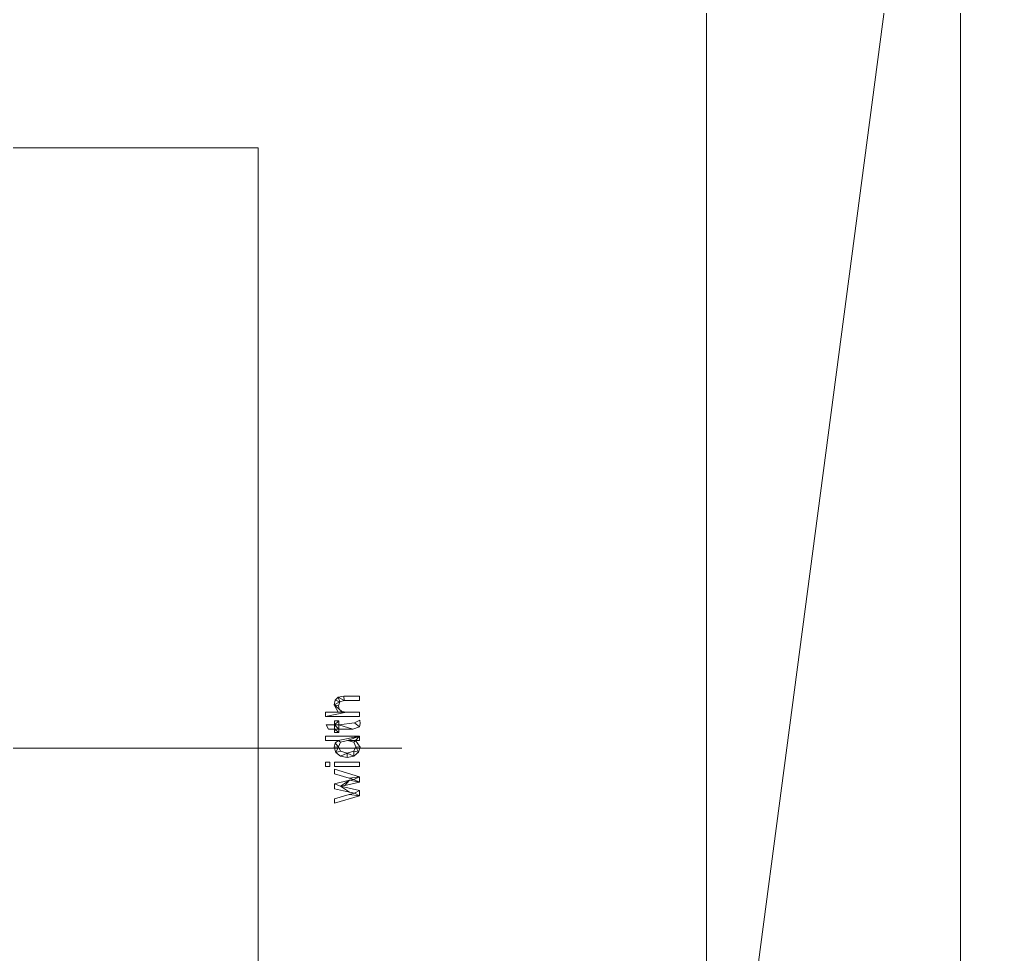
# Model space of a CAD drawing. Header units: millimetres. Extents: x -152400 to 152400, y -152400 to 152400.
# Drawn here: x 874 to 1452, y 3408 to 3961 of the extents above; entities that cross this region are included whole.
import ezdxf

# ---------------------------------------------------------------- set-up
doc = ezdxf.new("R2010")
doc.units = ezdxf.units.MM
for name, color, linetype, lineweight in [('A-FLOR', 192, 'Continuous', 15), ('A-GENM', 13, 'Continuous', 9), ('A-WALL', 113, 'Continuous', 15)]:
    doc.layers.add(name, color=color, linetype=linetype, lineweight=lineweight)

# ---------------------------------------------------------------- blocks, each defined once
blk = doc.blocks.new('Default_XYZ_box - Default_XYZ_box-2050860-Cover Sheet View')
at = {"layer": 'A-GENM'}
blk.add_line((0, -270), (0, 230), dxfattribs=at)
at = {"layer": 'A-GENM', "transparency": 33554458}
mesh = blk.add_polyface(dxfattribs=at)
corners = [(355, 185, 890), (-355, 185, 890), (-355, -185, 890), (355, -185, 890)]
mesh.append_faces([[corners[k] for k in face] for face in [(3, 0, 1, 2)]])
mesh = blk.add_polyface(dxfattribs=at)
corners = [(355, 185), (355, -185), (-355, -185), (-355, 185)]
mesh.append_faces([[corners[k] for k in face] for face in [(2, 3, 0, 1)]])
mesh = blk.add_polyface(dxfattribs=at)
corners = [(355, 185, 890), (355, -185, 890), (355, -185), (355, 185)]
mesh.append_faces([[corners[k] for k in face] for face in [(3, 0, 1, 2)]])
mesh = blk.add_polyface(dxfattribs=at)
corners = [(355, -185, 890), (-355, -185, 890), (-355, -185), (355, -185)]
mesh.append_faces([[corners[k] for k in face] for face in [(0, 1, 2, 3)]])
at = {"layer": 'A-GENM'}
mesh = blk.add_polyface(dxfattribs=at)
corners = [(-10.67, -227.42, 5), (-8.16, -227.42, 5), (-8.16, -224.91, 5), (-10.67, -224.91, 5), (-10.67, -245, 5), (-8.16, -245, 5), (-8.16, -230.25, 5), (-10.67, -230.25, 5)]
mesh.append_faces([[corners[k] for k in face] for face in [(3, 0, 1, 2), (7, 4, 5, 6)]])
mesh = blk.add_polyface(dxfattribs=at)
corners = [(-10.67, -227.42), (-10.67, -224.91), (-8.16, -224.91), (-8.16, -227.42), (-10.67, -245), (-10.67, -230.25), (-8.16, -230.25), (-8.16, -245)]
mesh.append_faces([[corners[k] for k in face] for face in [(2, 3, 0, 1), (6, 7, 4, 5)]])
mesh = blk.add_polyface(dxfattribs=at)
corners = [(4.71, -245, 5), (7.22, -245, 5), (7.22, -224.91, 5), (4.71, -224.91, 5), (4.71, -232.39, 5), (3.06, -230.62, 5), (0.74, -229.93, 5), (-2.46, -230.89, 5), (-4.62, -233.64, 5), (-5.34, -237.64, 5), (-4.56, -241.63, 5), (-2.36, -244.34, 5), (0.75, -245.31, 5), (4.71, -242.63, 5), (-2.83, -237.63, 5), (-1.77, -233.69, 5), (0.88, -232.44, 5), (3.6, -233.74, 5), (4.71, -237.82, 5), (3.62, -241.57, 5), (0.98, -242.8, 5), (-1.69, -241.51, 5)]
mesh.append_faces([[corners[k] for k in face] for face in [(16, 7, 15)]], dxfattribs={"vtx0": -1, "vtx1": -1})
mesh.append_faces([[corners[k] for k in face] for face in [(14, 9, 10, 21), (11, 20, 21, 10), (15, 7, 8, 14), (14, 8, 9), (20, 11, 12), (13, 19, 20, 12), (17, 4, 5, 16)]], dxfattribs={"vtx0": -1, "vtx2": -1})
mesh.append_faces([[corners[k] for k in face] for face in [(4, 17, 18, 1)]], dxfattribs={"vtx0": -1, "vtx2": -1, "vtx3": -1})
mesh.append_faces([[corners[k] for k in face] for face in [(6, 7, 16, 5)]], dxfattribs={"vtx1": -1, "vtx2": -1})
mesh.append_faces([[corners[k] for k in face] for face in [(18, 19, 13, 1)]], dxfattribs={"vtx1": -1, "vtx2": -1, "vtx3": -1})
mesh.append_faces([[corners[k] for k in face] for face in [(13, 0, 1), (2, 3, 4, 1)]], dxfattribs={"vtx2": -1})
mesh = blk.add_polyface(dxfattribs=at)
corners = [(4.71, -245), (4.71, -242.63), (0.75, -245.31), (-2.36, -244.34), (-4.56, -241.63), (-5.34, -237.64), (-4.62, -233.64), (-2.46, -230.89), (0.74, -229.93), (3.06, -230.62), (4.71, -232.39), (4.71, -224.91), (7.22, -224.91), (7.22, -245), (-2.83, -237.63), (-1.69, -241.51), (0.98, -242.8), (3.62, -241.57), (4.71, -237.82), (3.6, -233.74), (0.88, -232.44), (-1.77, -233.69)]
mesh.append_faces([[corners[k] for k in face] for face in [(18, 1, 17)]], dxfattribs={"vtx0": -1, "vtx1": -1})
mesh.append_faces([[corners[k] for k in face] for face in [(3, 15, 16, 2), (4, 14, 15, 3), (20, 8, 9)]], dxfattribs={"vtx0": -1, "vtx2": -1})
mesh.append_faces([[corners[k] for k in face] for face in [(14, 4, 5, 6)]], dxfattribs={"vtx0": -1, "vtx3": -1})
mesh.append_faces([[corners[k] for k in face] for face in [(18, 19, 10, 13)]], dxfattribs={"vtx1": -1, "vtx2": -1, "vtx3": -1})
mesh.append_faces([[corners[k] for k in face] for face in [(16, 17, 1, 2), (9, 10, 19, 20), (7, 8, 20, 21), (6, 7, 21, 14)]], dxfattribs={"vtx1": -1, "vtx3": -1})
mesh.append_faces([[corners[k] for k in face] for face in [(13, 0, 1, 18)]], dxfattribs={"vtx2": -1, "vtx3": -1})
mesh.append_faces([[corners[k] for k in face] for face in [(10, 11, 12, 13)]], dxfattribs={"vtx3": -1})
mesh = blk.add_polyface(dxfattribs=at)
corners = [(4.71, -232.39, 5), (4.71, -224.91, 5), (4.71, -224.91), (4.71, -232.39)]
mesh.append_faces([[corners[k] for k in face] for face in [(0, 1, 2, 3)]])
mesh = blk.add_polyface(dxfattribs=at)
corners = [(7.22, -224.91, 5), (7.22, -245, 5), (7.22, -245), (7.22, -224.91)]
mesh.append_faces([[corners[k] for k in face] for face in [(0, 1, 2, 3)]])
mesh = blk.add_polyface(dxfattribs=at)
corners = [(15.07, -241.89, 5), (13.81, -232.76, 5), (16.32, -232.76, 5), (16.32, -230.25, 5), (13.81, -230.25, 5), (13.81, -225.18, 5), (11.3, -226.66, 5), (11.3, -230.25, 5), (9.42, -230.25, 5), (9.42, -232.76, 5), (11.3, -232.76, 5), (11.3, -240.95, 5), (12.66, -244.9, 5), (14.76, -245.31, 5), (16.64, -245.07, 5)]
mesh.append_faces([[corners[k] for k in face] for face in [(4, 2, 3)]], dxfattribs={"vtx0": -1})
mesh.append_faces([[corners[k] for k in face] for face in [(11, 1, 10)]], dxfattribs={"vtx0": -1, "vtx1": -1})
mesh.append_faces([[corners[k] for k in face] for face in [(10, 4, 7)]], dxfattribs={"vtx0": -1, "vtx1": -1, "vtx2": -1})
mesh.append_faces([[corners[k] for k in face] for face in [(9, 10, 7, 8)]], dxfattribs={"vtx1": -1})
mesh.append_faces([[corners[k] for k in face] for face in [(1, 2, 4, 10)]], dxfattribs={"vtx1": -1, "vtx2": -1, "vtx3": -1})
mesh.append_faces([[corners[k] for k in face] for face in [(11, 12, 0, 1)]], dxfattribs={"vtx1": -1, "vtx3": -1})
mesh.append_faces([[corners[k] for k in face] for face in [(13, 14, 0, 12)]], dxfattribs={"vtx2": -1})
mesh.append_faces([[corners[k] for k in face] for face in [(4, 5, 6, 7)]], dxfattribs={"vtx3": -1})
mesh = blk.add_polyface(dxfattribs=at)
corners = [(15.07, -241.89), (16.64, -245.07), (14.76, -245.31), (12.66, -244.9), (11.3, -240.95), (11.3, -232.76), (9.42, -232.76), (9.42, -230.25), (11.3, -230.25), (11.3, -226.66), (13.81, -225.18), (13.81, -230.25), (16.32, -230.25), (16.32, -232.76), (13.81, -232.76)]
mesh.append_faces([[corners[k] for k in face] for face in [(8, 6, 7)]], dxfattribs={"vtx0": -1})
mesh.append_faces([[corners[k] for k in face] for face in [(5, 11, 14, 4)]], dxfattribs={"vtx0": -1, "vtx1": -1, "vtx2": -1})
mesh.append_faces([[corners[k] for k in face] for face in [(8, 11, 5, 6)]], dxfattribs={"vtx0": -1, "vtx1": -1, "vtx3": -1})
mesh.append_faces([[corners[k] for k in face] for face in [(4, 14, 0, 3)]], dxfattribs={"vtx0": -1, "vtx2": -1})
mesh.append_faces([[corners[k] for k in face] for face in [(9, 10, 11, 8)]], dxfattribs={"vtx2": -1})
mesh.append_faces([[corners[k] for k in face] for face in [(11, 12, 13, 14), (0, 1, 2, 3)]], dxfattribs={"vtx3": -1})
mesh = blk.add_polyface(dxfattribs=at)
corners = [(18.84, -245, 5), (21.35, -245, 5), (21.35, -237.16, 5), (21.76, -234.52, 5), (23.13, -233, 5), (25.19, -232.44, 5), (27.45, -233.27, 5), (28.25, -235.92, 5), (28.25, -245, 5), (30.76, -245, 5), (30.76, -235.66, 5), (30.25, -232.36, 5), (28.54, -230.58, 5), (25.72, -229.93, 5), (21.35, -232.3, 5), (21.35, -224.91, 5), (18.84, -224.91, 5)]
mesh.append_faces([[corners[k] for k in face] for face in [(5, 13, 4)]], dxfattribs={"vtx0": -1, "vtx1": -1})
mesh.append_faces([[corners[k] for k in face] for face in [(14, 2, 3), (14, 3, 4, 13), (7, 10, 11), (13, 5, 6, 12)]], dxfattribs={"vtx0": -1, "vtx2": -1})
mesh.append_faces([[corners[k] for k in face] for face in [(11, 12, 6, 7)]], dxfattribs={"vtx1": -1, "vtx3": -1})
mesh.append_faces([[corners[k] for k in face] for face in [(0, 1, 2, 16)]], dxfattribs={"vtx2": -1})
mesh.append_faces([[corners[k] for k in face] for face in [(14, 15, 16, 2)]], dxfattribs={"vtx2": -1, "vtx3": -1})
mesh.append_faces([[corners[k] for k in face] for face in [(7, 8, 9, 10)]], dxfattribs={"vtx3": -1})
mesh = blk.add_polyface(dxfattribs=at)
corners = [(18.84, -245), (18.84, -224.91), (21.35, -224.91), (21.35, -232.3), (25.72, -229.93), (28.54, -230.58), (30.25, -232.36), (30.76, -235.66), (30.76, -245), (28.25, -245), (28.25, -235.92), (27.45, -233.27), (25.19, -232.44), (23.13, -233), (21.76, -234.52), (21.35, -237.16), (21.35, -245)]
mesh.append_faces([[corners[k] for k in face] for face in [(10, 7, 8, 9)]], dxfattribs={"vtx0": -1})
mesh.append_faces([[corners[k] for k in face] for face in [(12, 4, 11)]], dxfattribs={"vtx0": -1, "vtx1": -1})
mesh.append_faces([[corners[k] for k in face] for face in [(3, 14, 15), (4, 12, 13)]], dxfattribs={"vtx0": -1, "vtx2": -1})
mesh.append_faces([[corners[k] for k in face] for face in [(5, 6, 11, 4)]], dxfattribs={"vtx1": -1, "vtx2": -1})
mesh.append_faces([[corners[k] for k in face] for face in [(6, 7, 10, 11), (3, 4, 13, 14)]], dxfattribs={"vtx1": -1, "vtx3": -1})
mesh.append_faces([[corners[k] for k in face] for face in [(1, 2, 3, 15)]], dxfattribs={"vtx2": -1, "vtx3": -1})
mesh.append_faces([[corners[k] for k in face] for face in [(15, 16, 0, 1)]], dxfattribs={"vtx3": -1})
mesh = blk.add_polyface(dxfattribs=at)
corners = [(18.84, -245, 5), (18.84, -224.91, 5), (18.84, -224.91), (18.84, -245)]
mesh.append_faces([[corners[k] for k in face] for face in [(0, 1, 2, 3)]])
mesh = blk.add_polyface(dxfattribs=at)
corners = [(21.35, -224.91, 5), (21.35, -232.3, 5), (21.35, -232.3), (21.35, -224.91)]
mesh.append_faces([[corners[k] for k in face] for face in [(0, 1, 2, 3)]])
mesh = blk.add_polyface(dxfattribs=at)
corners = [(-28, -245, 5), (-24.93, -245, 5), (-22.45, -233.65, 5), (-21.89, -236.35, 5), (-19.96, -245, 5), (-16.92, -245, 5), (-12.4, -230.25, 5), (-15.02, -230.25, 5), (-17.57, -238.8, 5), (-18.36, -241.63, 5), (-18.92, -238.94, 5), (-20.93, -230.25, 5), (-23.93, -230.25, 5), (-25.95, -238.97, 5), (-26.58, -241.93, 5), (-27.34, -238.85, 5), (-29.88, -230.25, 5), (-32.49, -230.25, 5)]
mesh.append_faces([[corners[k] for k in face] for face in [(15, 0, 14), (5, 9, 4)]], dxfattribs={"vtx0": -1, "vtx1": -1})
mesh.append_faces([[corners[k] for k in face] for face in [(14, 0, 1)]], dxfattribs={"vtx0": -1, "vtx2": -1})
mesh.append_faces([[corners[k] for k in face] for face in [(12, 13, 2, 11), (3, 4, 10, 2), (8, 9, 5), (10, 11, 2), (9, 10, 4)]], dxfattribs={"vtx1": -1, "vtx2": -1})
mesh.append_faces([[corners[k] for k in face] for face in [(1, 2, 13, 14)]], dxfattribs={"vtx1": -1, "vtx3": -1})
mesh.append_faces([[corners[k] for k in face] for face in [(6, 7, 8, 5)]], dxfattribs={"vtx2": -1})
mesh.append_faces([[corners[k] for k in face] for face in [(15, 16, 17, 0)]], dxfattribs={"vtx3": -1})
mesh = blk.add_polyface(dxfattribs=at)
corners = [(-28, -245), (-32.49, -230.25), (-29.88, -230.25), (-27.34, -238.85), (-26.58, -241.93), (-25.95, -238.97), (-23.93, -230.25), (-20.93, -230.25), (-18.92, -238.94), (-18.36, -241.63), (-17.57, -238.8), (-15.02, -230.25), (-12.4, -230.25), (-16.92, -245), (-19.96, -245), (-21.89, -236.35), (-22.45, -233.65), (-24.93, -245)]
mesh.append_faces([[corners[k] for k in face] for face in [(10, 13, 9), (0, 4, 17)]], dxfattribs={"vtx0": -1, "vtx1": -1})
mesh.append_faces([[corners[k] for k in face] for face in [(9, 13, 14), (8, 15, 16, 7), (17, 4, 5, 16)]], dxfattribs={"vtx0": -1, "vtx2": -1})
mesh.append_faces([[corners[k] for k in face] for face in [(3, 4, 0), (6, 7, 16, 5)]], dxfattribs={"vtx1": -1, "vtx2": -1})
mesh.append_faces([[corners[k] for k in face] for face in [(14, 15, 8, 9)]], dxfattribs={"vtx1": -1, "vtx3": -1})
mesh.append_faces([[corners[k] for k in face] for face in [(1, 2, 3, 0)]], dxfattribs={"vtx2": -1})
mesh.append_faces([[corners[k] for k in face] for face in [(10, 11, 12, 13)]], dxfattribs={"vtx3": -1})
mesh = blk.add_polyface(dxfattribs=at)
corners = [(-28, -245, 5), (-32.49, -230.25, 5), (-32.49, -230.25), (-28, -245)]
mesh.append_faces([[corners[k] for k in face] for face in [(3, 0, 1, 2)]])
mesh = blk.add_polyface(dxfattribs=at)
corners = [(-29.88, -230.25, 5), (-27.34, -238.85, 5), (-27.34, -238.85), (-29.88, -230.25)]
mesh.append_faces([[corners[k] for k in face] for face in [(0, 1, 2, 3)]])
mesh = blk.add_polyface(dxfattribs=at)
corners = [(-25.95, -238.97, 5), (-23.93, -230.25, 5), (-23.93, -230.25), (-25.95, -238.97)]
mesh.append_faces([[corners[k] for k in face] for face in [(0, 1, 2, 3)]])
mesh = blk.add_polyface(dxfattribs=at)
corners = [(-20.93, -230.25, 5), (-18.92, -238.94, 5), (-18.92, -238.94), (-20.93, -230.25)]
mesh.append_faces([[corners[k] for k in face] for face in [(3, 0, 1, 2)]])
mesh = blk.add_polyface(dxfattribs=at)
corners = [(-17.57, -238.8, 5), (-15.02, -230.25, 5), (-15.02, -230.25), (-17.57, -238.8)]
mesh.append_faces([[corners[k] for k in face] for face in [(3, 0, 1, 2)]])
mesh = blk.add_polyface(dxfattribs=at)
corners = [(-12.4, -230.25, 5), (-16.92, -245, 5), (-16.92, -245), (-12.4, -230.25)]
mesh.append_faces([[corners[k] for k in face] for face in [(0, 1, 2, 3)]])
mesh = blk.add_polyface(dxfattribs=at)
corners = [(-10.67, -245, 5), (-10.67, -230.25, 5), (-10.67, -230.25), (-10.67, -245)]
mesh.append_faces([[corners[k] for k in face] for face in [(0, 1, 2, 3)]])
mesh = blk.add_polyface(dxfattribs=at)
corners = [(-8.16, -230.25, 5), (-8.16, -245, 5), (-8.16, -245), (-8.16, -230.25)]
mesh.append_faces([[corners[k] for k in face] for face in [(0, 1, 2, 3)]])
mesh = blk.add_polyface(dxfattribs=at)
corners = [(-22.45, -233.65, 5), (-24.93, -245, 5), (-24.93, -245), (-22.45, -233.65)]
mesh.append_faces([[corners[k] for k in face] for face in [(0, 1, 2, 3)]])
mesh = blk.add_polyface(dxfattribs=at)
corners = [(-19.96, -245, 5), (-21.89, -236.35, 5), (-21.89, -236.35), (-19.96, -245)]
mesh.append_faces([[corners[k] for k in face] for face in [(0, 1, 2, 3)]])
mesh = blk.add_polyface(dxfattribs=at)
corners = [(11.3, -240.95, 5), (11.3, -232.76, 5), (11.3, -232.76), (11.3, -240.95)]
mesh.append_faces([[corners[k] for k in face] for face in [(0, 1, 2, 3)]])
mesh = blk.add_polyface(dxfattribs=at)
corners = [(13.81, -232.76, 5), (15.07, -241.89, 5), (15.07, -241.89), (13.81, -232.76)]
mesh.append_faces([[corners[k] for k in face] for face in [(3, 0, 1, 2)]])
mesh = blk.add_polyface(dxfattribs=at)
corners = [(28.25, -245, 5), (28.25, -235.92, 5), (28.25, -235.92), (28.25, -245)]
mesh.append_faces([[corners[k] for k in face] for face in [(3, 0, 1, 2)]])
mesh = blk.add_polyface(dxfattribs=at)
corners = [(30.76, -235.66, 5), (30.76, -245, 5), (30.76, -245), (30.76, -235.66)]
mesh.append_faces([[corners[k] for k in face] for face in [(3, 0, 1, 2)]])
mesh = blk.add_polyface(dxfattribs=at)
corners = [(21.35, -237.16, 5), (21.35, -245, 5), (21.35, -245), (21.35, -237.16)]
mesh.append_faces([[corners[k] for k in face] for face in [(0, 1, 2, 3)]])

msp = doc.modelspace()

# ---------------------------------------------------------------- block references
at = {"layer": 'A-GENM', "rotation": 90.00000000000001}
msp.add_blockref('Default_XYZ_box - Default_XYZ_box-2050860-Cover Sheet View', (830, 3530), dxfattribs=at)

# ---------------------------------------------------------------- meshes
at = {"layer": 'A-FLOR', "lineweight": 18}
mesh = msp.add_polyface(dxfattribs=at)
corners = [(-1339, 2454), (1430, 2454), (1430, 4307), (3741, 4307), (3741, -1965), (-1339, -1965)]
mesh.append_faces([[corners[k] for k in face] for face in [(3, 4, 1, 2)]], dxfattribs={"vtx1": -1})
mesh.append_faces([[corners[k] for k in face] for face in [(5, 0, 1, 4)]], dxfattribs={"vtx2": -1})
mesh = msp.add_polyface(dxfattribs=at)
corners = [(-1339, 2454, 1), (-1339, -1965, 1), (3741, -1965, 1), (3741, 4307, 1), (1430, 4307, 1), (1430, 2454, 1)]
mesh.append_faces([[corners[k] for k in face] for face in [(5, 2, 3, 4)]], dxfattribs={"vtx0": -1})
mesh.append_faces([[corners[k] for k in face] for face in [(5, 0, 1, 2)]], dxfattribs={"vtx3": -1})
mesh = msp.add_polyface(dxfattribs=at)
corners = [(427, 4307), (1280, 4307), (1280, 3171), (427, 3171)]
mesh.append_faces([[corners[k] for k in face] for face in [(3, 0, 1, 2)]])
mesh = msp.add_polyface(dxfattribs=at)
corners = [(427, 4307, 1), (427, 3171, 1), (1280, 3171, 1), (1280, 4307, 1)]
mesh.append_faces([[corners[k] for k in face] for face in [(2, 3, 0, 1)]])
mesh = msp.add_polyface(dxfattribs=at)
corners = [(1280, 3171), (1280, 4307), (1280, 4307, 1), (1280, 3171, 1)]
mesh.append_faces([[corners[k] for k in face] for face in [(0, 1, 2, 3)]])
mesh = msp.add_polyface(dxfattribs=at)
corners = [(1430, 4307), (1430, 2454), (1430, 2454, 1), (1430, 4307, 1)]
mesh.append_faces([[corners[k] for k in face] for face in [(0, 1, 2, 3)]])
at = {"layer": 'A-WALL', "lineweight": 18}
mesh = msp.add_polyface(dxfattribs=at)
corners = [(1280, 3071), (1280, 3071, 2580), (1280, 3171, 2580), (1280, 4307, 2580), (1280, 4307), (1280, 3171)]
mesh.append_faces([[corners[k] for k in face] for face in [(1, 2, 5, 0)]], dxfattribs={"vtx1": -1})
mesh.append_faces([[corners[k] for k in face] for face in [(3, 4, 5, 2)]], dxfattribs={"vtx2": -1})
mesh = msp.add_polyface(dxfattribs=at)
corners = [(1430, 4307), (1430, 3071), (1280, 3071), (1280, 3171), (1280, 4307)]
mesh.append_faces([[corners[k] for k in face] for face in [(3, 0, 1, 2)]], dxfattribs={"vtx0": -1})
mesh.append_faces([[corners[k] for k in face] for face in [(3, 4, 0)]], dxfattribs={"vtx2": -1})
mesh = msp.add_polyface(dxfattribs=at)
corners = [(1430, 3071, 2580), (1430, 4307, 2580), (1280, 4307, 2580), (1280, 3171, 2580), (1280, 3071, 2580)]
mesh.append_faces([[corners[k] for k in face] for face in [(3, 0, 1, 2)]], dxfattribs={"vtx0": -1})
mesh.append_faces([[corners[k] for k in face] for face in [(3, 4, 0)]], dxfattribs={"vtx2": -1})
mesh = msp.add_polyface(dxfattribs=at)
corners = [(1430, 3071), (1430, 4307), (1430, 4307, 2580), (1430, 3071, 2580)]
mesh.append_faces([[corners[k] for k in face] for face in [(3, 0, 1, 2)]])

doc.saveas('drawing.dxf')
